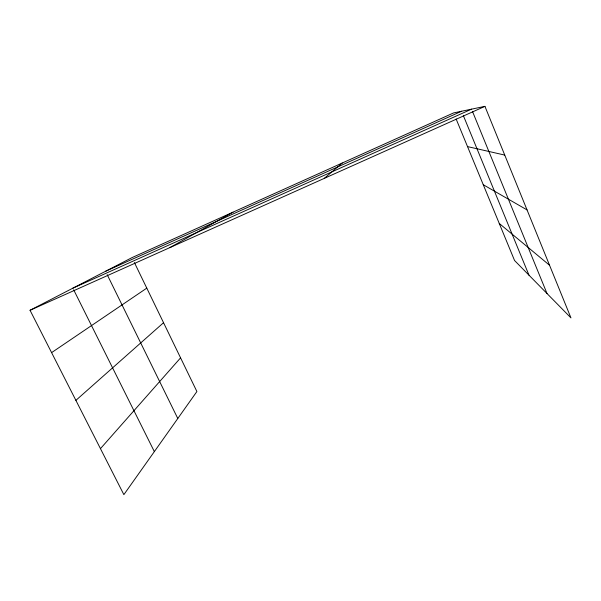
<?xml version="1.0" encoding="UTF-8"?>
<svg xmlns="http://www.w3.org/2000/svg" width="601" height="601" viewBox="0 0 601 601"><rect width="100%" height="100%" fill="white"/><g stroke="black" fill="none" stroke-linecap="round" stroke-linejoin="round"><path stroke-width="0.9" d="M100.457 448.639L180.578 357.858M75.891 400.364L163.54 322.707M324.27 178.377L342.277 163.006M51.596 352.622L146.787 288.134M169.978 247.552L233.053 212.153M134.399 262.569L196.895 391.529L123.866 494.646L30.05 310.281L132.002 257.619L453.62 112.913L484.932 106.354L570.95 317.876L514.554 260.503L456.114 118.96M105.536 271.291L461.56 111.253M72.856 288.172L471.552 109.157M30.05 310.281L484.932 106.354M467.525 146.599L504.75 155.081M483.264 184.725L527.047 209.907M499.258 223.452L549.547 265.244M73.683 289.832L154.344 451.606M107.181 274.649L177.791 418.499M463.318 115.512L528.993 275.19M472.611 111.748L547.015 293.521"/></g></svg>
